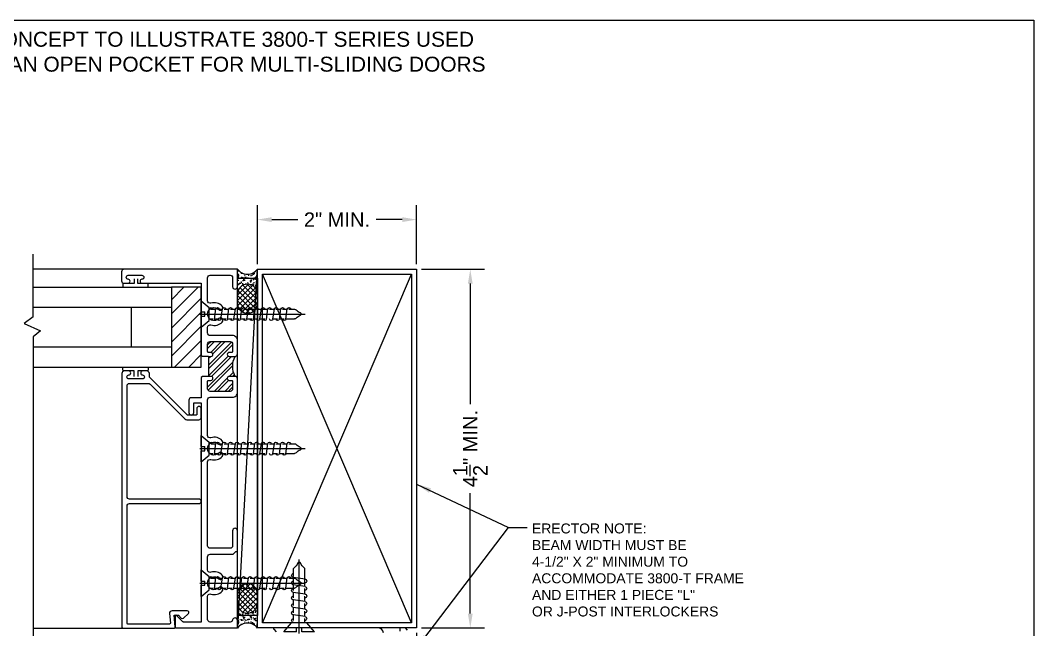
# Model space of a CAD drawing. Extents: x 9.5 to 30.5, y 30.9 to 44.4.
# Drawn here: x 17.77 to 30.48, y 36.71 to 44.35 of the extents above; entities that cross this region are included whole.
import ezdxf

# ---------------------------------------------------------------- set-up
doc = ezdxf.new("R2010")
doc.units = 0
doc.header["$MEASUREMENT"] = 0
doc.layers.get('0').update_dxf_attribs({"linetype": 'CONTINUOUS'})
doc.layers.get('DEFPOINTS').update_dxf_attribs({"linetype": 'CONTINUOUS'})
for name, color, linetype in [('DIM', 4, 'CONTINUOUS'), ('FRAME', 1, 'CONTINUOUS'), ('GASKET', 1, 'CONTINUOUS'), ('GLASS', 5, 'CONTINUOUS'), ('HATCH', 7, 'CONTINUOUS'), ('HATCH1', 4, 'CONTINUOUS'), ('MISC', 9, 'CONTINUOUS'), ('SEAL', 7, 'CONTINUOUS'), ('SEALANT', 1, 'CONTINUOUS'), ('SETTING BLOCKS', 4, 'CONTINUOUS'), ('TEXT', 7, 'CONTINUOUS'), ('WALL CONDITION', 7, 'CONTINUOUS')]:
    doc.layers.add(name, color=color, linetype=linetype)
doc.layers.add('NO PRINT', color=40, linetype='CONTINUOUS', plot=False)
doc.styles.add('ARCH', font='archstyl.shx')
doc.styles.get("Standard").update_dxf_attribs({"font": 'arial.ttf'})
doc.dimstyles.new('ARROW', dxfattribs={"dimtxt": 0.125, "dimasz": 0.1875, "dimexe": 0.125, "dimexo": 0.125, "dimgap": 0.0625, "dimtad": 0, "dimtih": 1, "dimtoh": 1, "dimdec": 4, "dimzin": 11, "dimdsep": 46, "dimlunit": 5, "dimtxsty": 'ARCH', "dimcen": 0.09375, "dimclrd": 256, "dimclre": 256, "dimclrt": 256, "dimadec": 4, "dimazin": 0, "dimtfac": 1, "dimtdec": 4, "dimtmove": 2, "dimatfit": 3, "dimfxl": 0, "dimtolj": 1, "dimtzin": 0, "dimarcsym": 0})
doc.dimstyles.new('FULL SCALE', dxfattribs={"dimtxt": 0.18, "dimasz": 0.18, "dimexe": 0.18, "dimexo": 0.0625, "dimgap": 0.09, "dimtad": 0, "dimdec": 4, "dimzin": 0, "dimdsep": 46, "dimlunit": 4, "dimtxsty": 'Standard', "dimcen": 0.09, "dimadec": 0, "dimazin": 0, "dimtfac": 1, "dimtdec": 4, "dimtofl": 0, "dimtmove": 0, "dimatfit": 3, "dimfxl": 0, "dimtolj": 1, "dimtzin": 0, "dimarcsym": 0})

# ---------------------------------------------------------------- blocks, each defined once
blk = doc.blocks.new('3805 BLOCK FRAME')
h = blk.add_hatch()
h.set_pattern_fill('ANSI32', color=256, scale=0.25, style=0)
h.set_pattern_definition([(45, (-4.16348, -5.189), (-0.0662913, 0.0662913), []), (45, (-4.11928, -5.189), (-0.0662913, 0.0662913), [])])
h.paths.add_polyline_path([(-0.819, 1.361, 0.414214), (-0.85, 1.392), (-0.946, 1.392, 0.414214), (-0.956, 1.382), (-0.956, 1.351, -0.414214), (-0.98, 1.326, -0.414214), (-1.005, 1.351), (-1.005, 1.423, -0.235384), (-1.256, 1.423), (-1.256, 1.351, -0.414214), (-1.282, 1.326, -0.414214), (-1.306, 1.351), (-1.306, 1.382, 0.414214), (-1.316, 1.392), (-1.413, 1.392, 0.414214), (-1.444, 1.361), (-1.444, 1.111, 0.414214), (-1.413, 1.08), (-1.316, 1.08, 0.414214), (-1.306, 1.09), (-1.306, 1.121, -0.414214), (-1.282, 1.146, -0.414214), (-1.256, 1.121), (-1.256, 1.09), (-1.005, 1.09), (-1.005, 1.121, -0.414214), (-0.98, 1.146, -0.414214), (-0.956, 1.121), (-0.956, 1.09, 0.414214), (-0.946, 1.08), (-0.85, 1.08, 0.414214), (-0.819, 1.111)])
for q in [(-1.256, 1.09), (-1.005, 1.015)]:
    blk.add_line((-1.005, 1.09), q)
blk.add_lwpolyline([(-3.452, 1.454), (-3.193, 1.454, -0.414214), (-3.162, 1.423, -0.414214), (-3.193, 1.392), (-3.381, 1.392, 0.414214), (-3.412, 1.361), (-3.412, 1.111, 0.414214), (-3.381, 1.08), (-2.329, 1.08, 0.5024), (-2.299, 1.12, -0.280293), (-2.262, 1.264, -0.498955), (-2.213, 1.256, -0.334263), (-2.219, 1.219, 2.470836), (-2.106, 1.219, -0.334263), (-2.112, 1.256, -0.498955), (-2.063, 1.264, -0.280293), (-2.026, 1.12, 0.5024), (-1.996, 1.08), (-1.549, 1.08, 0.414214), (-1.518, 1.111), (-1.518, 1.392, -0.414214), (-1.456, 1.454), (-1.287, 1.454, -0.414214), (-1.256, 1.423), (-1.256, 1.351, -0.414214), (-1.282, 1.326, -0.414214), (-1.306, 1.351), (-1.306, 1.382, 0.414214), (-1.316, 1.392), (-1.413, 1.392, 0.414214), (-1.444, 1.361), (-1.444, 1.111, 0.414214), (-1.413, 1.08), (-1.316, 1.08, 0.414214), (-1.306, 1.09), (-1.306, 1.121, -0.414214), (-1.282, 1.146, -0.414214), (-1.256, 1.121), (-1.256, 1.09), (-1.256, 1.015), (-1.271, 1), (-1.524, 1), (-1.524, 0.875, -0.414214), (-1.556, 0.844), (-1.711, 0.844, -0.414214), (-1.742, 0.875, -0.414214), (-1.711, 0.906), (-1.586, 0.906), (-1.586, 1), (-4.338, 1), (-4.338, 0.776, 0.198912), (-4.335, 0.769), (-4.255, 0.69, -0.668179), (-4.263, 0.673), (-4.403, 0.673, -0.414214), (-4.412, 0.683), (-4.412, 1.444, -0.414214), (-4.403, 1.454), (-4.319, 1.454, -0.414214), (-4.287, 1.423, -0.358249), (-4.312, 1.393, 0.358249), (-4.338, 1.362), (-4.338, 1.111, 0.414214), (-4.306, 1.08), (-4.017, 1.08, 0.5024), (-3.987, 1.12, -0.280293), (-3.95, 1.264, -0.498955), (-3.901, 1.256), (-3.901, 1.256, -0.334263), (-3.907, 1.219, 2.470836), (-3.794, 1.219, -0.334263), (-3.8, 1.256), (-3.8, 1.256, -0.498955), (-3.751, 1.264, -0.280293), (-3.714, 1.12, 0.5024), (-3.684, 1.08), (-3.518, 1.08, 0.414214), (-3.487, 1.111), (-3.487, 1.399), (-3.452, 1.434)], format="xyb", close=True)
blk.add_lwpolyline([(-1.005, 1.09), (-1.005, 1.121, -0.414214), (-0.98, 1.146, -0.414214), (-0.956, 1.121), (-0.956, 1.09, 0.414214), (-0.946, 1.08), (-0.85, 1.08, 0.414214), (-0.819, 1.111), (-0.819, 1.361, 0.414214), (-0.85, 1.392), (-0.946, 1.392, 0.414214), (-0.956, 1.382), (-0.956, 1.351, -0.414214), (-0.98, 1.326), (-0.98, 1.326, -0.414214), (-1.005, 1.351), (-1.005, 1.423, -0.414214), (-0.975, 1.454), (-0.806, 1.454, -0.414214), (-0.744, 1.392), (-0.744, 1.111, 0.414214), (-0.712, 1.08), (-0.641, 1.08, 0.5024), (-0.611, 1.12, -0.280293), (-0.574, 1.264, -0.498955), (-0.525, 1.256), (-0.525, 1.256, -0.334263), (-0.531, 1.219, 2.470836), (-0.418, 1.219, -0.334263), (-0.424, 1.256, -0.498955), (-0.375, 1.264, -0.280293), (-0.338, 1.12, 0.5024), (-0.308, 1.08), (-0.018, 1.08, 0.414214), (0.013, 1.111), (0.013, 1.361, 0.414214), (-0.018, 1.392), (-0.131, 1.392, -0.414214), (-0.162, 1.423, -0.414214), (-0.131, 1.454), (0.088, 1.454), (0.088, 0.031, -0.414214), (0.056, 0), (-0.056, 0, -0.414214), (-0.087, 0.031), (-0.087, 0.083, -0.414214), (-0.062, 0.107), (-0.062, 0.107, -0.399638), (-0.038, 0.084, 0.399638), (-0.013, 0.06), (-0.013, 0.06, 0.414214), (0.013, 0.085), (0.013, 0.255, 0.414214), (-0.013, 0.28), (-0.013, 0.28, 0.399638), (-0.038, 0.256, -0.399638), (-0.062, 0.232, -0.414214), (-0.087, 0.257), (-0.087, 0.309), (-0.087, 1), (-0.99, 1), (-1.005, 1.015)], format="xyb")
blk.add_arc((-1.131, 1.675), 0.281, 243.5092, 296.4908)
blk = doc.blocks.new('Flat_HD_#8x1p25')
at = {"linetype": 'Continuous'}
for p, q in [((5.13, 5.466), (5.062, 5.466)), ((5.169, 5.341), (5.151, 5.47)), ((5.211, 5.466), (5.151, 5.466)), ((5.251, 5.341), (5.232, 5.47)), ((5.293, 5.466), (5.232, 5.466)), ((5.332, 5.341), (5.313, 5.47)), ((5.374, 5.466), (5.314, 5.466)), ((5.413, 5.341), (5.395, 5.47)), ((5.455, 5.466), (5.395, 5.466)), ((5.495, 5.341), (5.476, 5.47)), ((5.537, 5.466), (5.476, 5.466)), ((5.576, 5.341), (5.557, 5.47)), ((5.618, 5.466), (5.558, 5.466)), ((5.658, 5.341), (5.639, 5.47)), ((5.699, 5.466), (5.639, 5.466)), ((5.739, 5.341), (5.72, 5.47)), ((5.781, 5.466), (5.72, 5.466)), ((5.82, 5.341), (5.802, 5.47)), ((5.862, 5.466), (5.802, 5.466)), ((5.902, 5.341), (5.883, 5.47)), ((5.943, 5.466), (5.883, 5.466)), ((5.983, 5.341), (5.964, 5.47)), ((6.025, 5.466), (5.965, 5.466)), ((6.064, 5.341), (6.046, 5.47)), ((6.106, 5.466), (6.046, 5.466)), ((6.13, 5.449), (6.127, 5.47)), ((6.13, 5.466), (6.127, 5.466)), ((4.98, 5.411), (4.98, 5.399)), ((5.169, 5.344), (5.062, 5.344)), ((5.25, 5.344), (5.19, 5.344)), ((5.332, 5.344), (5.272, 5.344)), ((5.494, 5.344), (5.434, 5.344)), ((5.576, 5.344), (5.516, 5.344)), ((5.657, 5.344), (5.597, 5.344)), ((5.738, 5.344), (5.678, 5.344)), ((5.82, 5.344), (5.76, 5.344)), ((5.901, 5.344), (5.841, 5.344)), ((5.982, 5.344), (5.922, 5.344)), ((6.064, 5.344), (6.004, 5.344)), ((6.13, 5.344), (6.085, 5.344))]:
    blk.add_line(p, q, dxfattribs=at)
for p, q in [((6.23, 5.571), (6.13, 5.487)), ((6.13, 5.323), (6.13, 5.487)), ((6.23, 5.432), (6.23, 5.571)), ((6.247, 5.405), (4.926, 5.405)), ((6.185, 5.378), (6.185, 5.432)), ((6.23, 5.432), (6.185, 5.432)), ((6.23, 5.378), (6.185, 5.378)), ((6.23, 5.239), (6.23, 5.378)), ((6.23, 5.239), (6.13, 5.323))]:
    blk.add_line(p, q)
for centre, radius, start, end in [((5.062, 5.436), 0.03, 90, 138.8501), ((5.13, 5.466), 0.0211, 0, 180), ((5.13, 5.466), 0.0211, 0, 180), ((5.211, 5.466), 0.0211, 0, 180), ((5.293, 5.466), 0.0211, 0, 180), ((5.293, 5.466), 0.0211, 0, 180), ((5.374, 5.466), 0.0211, 0, 180), ((5.374, 5.466), 0.0211, 0, 180), ((5.455, 5.466), 0.0211, 0, 180), ((5.537, 5.466), 0.0211, 0, 180), ((5.537, 5.466), 0.0211, 0, 180), ((5.618, 5.466), 0.0211, 0, 180), ((5.618, 5.466), 0.0211, 0, 180), ((5.699, 5.466), 0.0211, 0, 180), ((5.781, 5.466), 0.0211, 0, 180), ((5.862, 5.466), 0.0211, 0, 180), ((5.862, 5.466), 0.0211, 0, 180), ((5.943, 5.466), 0.0211, 0, 180), ((6.025, 5.466), 0.0211, 0, 180), ((6.025, 5.466), 0.0211, 0, 180), ((6.106, 5.466), 0.0211, 0, 180), ((6.106, 5.466), 0.0211, 0, 180), ((4.988, 5.411), 0.00861, 101.7651, 180), ((4.988, 5.399), 0.00861, 180, 258.2349), ((4.94, 5.542), 0.131, 290.7051, 318.8501), ((4.94, 5.268), 0.131, 41.1499, 69.2949), ((5.062, 5.374), 0.03, 221.1499, 270), ((5.19, 5.344), 0.0211, 180, 0), ((5.272, 5.344), 0.0211, 180, 0), ((5.353, 5.344), 0.0211, 180, 0), ((5.434, 5.344), 0.0211, 180, 0), ((5.516, 5.344), 0.0211, 180, 0), ((5.597, 5.344), 0.0211, 180, 0), ((5.678, 5.344), 0.0211, 180, 0), ((5.76, 5.344), 0.0211, 180, 0), ((5.841, 5.344), 0.0211, 180, 0), ((5.922, 5.344), 0.0211, 180, 0), ((6.004, 5.344), 0.0211, 180, 0), ((6.085, 5.344), 0.0211, 180, 0)]:
    blk.add_arc(centre, radius, start, end, dxfattribs=at)
blk = doc.blocks.new('3801 1 INCH GLASS STOP')
blk.add_lwpolyline([(2.741, 0.327, -0.414214), (2.769, 0.299, -0.414214), (2.741, 0.271), (2.669, 0.271, 0.414214), (2.659, 0.261), (2.659, 0.167, 0.198912), (2.668, 0.145), (3.128, -0.315, 0.198912), (3.15, -0.324), (3.183, -0.324, -0.414214), (3.214, -0.355), (3.214, -0.408, -0.414214), (3.189, -0.433, -0.399638), (3.164, -0.41, 0.400364), (3.139, -0.386, 0.414214), (3.114, -0.411), (3.114, -0.581, 0.414214), (3.139, -0.606), (3.139, -0.606, 0.399638), (3.164, -0.582, -0.399638), (3.189, -0.558, -0.414214), (3.214, -0.583), (3.214, -0.637, -0.414214), (3.183, -0.668), (-0.001, -0.668, -0.414214), (-0.011, -0.658), (-0.011, -0.01, -0.440011), (0, 0), (0.149, -0.013), (0.149, 0.04), (0.115, 0.074, -0.395486), (0.114, 0.102), (0.17, 0.165, -0.691708), (0.205, 0.152), (0.205, -0.04, -0.440011), (0.171, -0.071), (0.05, -0.061, 0.440011), (0.039, -0.071), (0.039, -0.593, 0.414214), (0.049, -0.603), (1.52, -0.603, 0.414214), (1.551, -0.572), (1.551, 0.299, -0.414214), (1.579, 0.327, -0.414214), (1.607, 0.299), (1.607, -0.572, 0.414214), (1.638, -0.603), (3.027, -0.603, 0.414214), (3.058, -0.572), (3.058, -0.337, 0.198912), (3.049, -0.315), (2.612, 0.122, -0.198912), (2.603, 0.144), (2.603, 0.296, -0.414214), (2.634, 0.327)], format="xyb", close=True)
blk = doc.blocks.new('*D22')
at = {"color": 0, "lineweight": -2}
for p, q in [((22.8, 41.23), (23.592, 41.23)), ((23.412, 41.05), (23.412, 39.538)), ((23.412, 36.91), (23.412, 38.422)), ((22.8, 36.73), (23.592, 36.73))]:
    blk.add_line(p, q, dxfattribs=at)
at = {"color": 0}
for points in [[(23.382, 41.05), (23.442, 41.05), (23.412, 41.23)], [(23.382, 36.91), (23.442, 36.91), (23.412, 36.73)]]:
    blk.add_solid(points, dxfattribs=at)
at = {"layer": 'DEFPOINTS', "color": 0}
for p in [(22.738, 41.23), (22.738, 36.73), (23.412, 36.73)]:
    blk.add_point(p, dxfattribs=at)
at = {"color": 0, "insert": (23.412, 38.98), "char_height": 0.18, "attachment_point": 5, "rotation": 90}
blk.add_mtext('\\A1;4{\\H1.000000x;\\S1/2;}" MIN.', dxfattribs=at)
blk = doc.blocks.new('*D44')
at = {"color": 0, "lineweight": -2}
for p, q in [((20.743, 41.292), (20.743, 42.033)), ((22.738, 41.292), (22.738, 42.033)), ((20.923, 41.853), (21.25, 41.853)), ((22.558, 41.853), (22.23, 41.853))]:
    blk.add_line(p, q, dxfattribs=at)
at = {"color": 0}
for points in [[(20.923, 41.883), (20.923, 41.823), (20.743, 41.853)], [(22.558, 41.883), (22.558, 41.823), (22.738, 41.853)]]:
    blk.add_solid(points, dxfattribs=at)
at = {"layer": 'DEFPOINTS', "color": 0}
for p in [(20.743, 41.853), (20.743, 41.23), (22.738, 41.23)]:
    blk.add_point(p, dxfattribs=at)
at = {"color": 0, "insert": (21.74, 41.853), "char_height": 0.18, "attachment_point": 5}
blk.add_mtext('\\A1;2" MIN.', dxfattribs=at)
blk = doc.blocks.new('A$C078B526A')
for p, q in [((0, 0.909), (0.097, 0.793)), ((0.161, 0.909), (0, 0.909)), ((0.161, 0.909), (0.161, 0.857)), ((0.192, 0.929), (0.192, 0)), ((0.224, 0.909), (0.224, 0.857)), ((0.385, 0.909), (0.224, 0.909)), ((0.385, 0.909), (0.288, 0.793)), ((0.288, 0.793), (0.097, 0.793)), ((0.224, 0.857), (0.161, 0.857))]:
    blk.add_line(p, q)
at = {"linetype": 'Continuous'}
for p, q in [((0.142, 0.793), (0.118, 0.79)), ((0.122, 0.793), (0.122, 0.79)), ((0.122, 0.766), (0.122, 0.696)), ((0.263, 0.793), (0.263, 0.741)), ((0.267, 0.717), (0.118, 0.695)), ((0.122, 0.671), (0.122, 0.601)), ((0.263, 0.716), (0.263, 0.647)), ((0.267, 0.623), (0.118, 0.601)), ((0.267, 0.528), (0.118, 0.507)), ((0.122, 0.577), (0.122, 0.507)), ((0.263, 0.622), (0.263, 0.553)), ((0.263, 0.528), (0.263, 0.458)), ((0.267, 0.434), (0.118, 0.412)), ((0.122, 0.483), (0.122, 0.413)), ((0.122, 0.388), (0.122, 0.319)), ((0.263, 0.433), (0.263, 0.364)), ((0.267, 0.34), (0.118, 0.318)), ((0.122, 0.307), (0.122, 0.237)), ((0.263, 0.339), (0.263, 0.237)), ((0.267, 0.246), (0.118, 0.224)), ((0.122, 0.213), (0.122, 0.112)), ((0.263, 0.245), (0.263, 0.112)), ((0.186, 0.034), (0.199, 0.034))]:
    blk.add_line(p, q, dxfattribs=at)
for centre, radius, start, end in [((0.122, 0.766), 0.0244, 90, 270), ((0.122, 0.766), 0.0244, 90, 270), ((0.263, 0.741), 0.0244, 270, 90), ((0.122, 0.671), 0.0244, 90, 270), ((0.122, 0.671), 0.0244, 90, 270), ((0.263, 0.647), 0.0244, 270, 90), ((0.122, 0.577), 0.0244, 90, 270), ((0.263, 0.553), 0.0244, 270, 90), ((0.122, 0.483), 0.0244, 90, 270), ((0.122, 0.483), 0.0244, 90, 270), ((0.122, 0.388), 0.0244, 90, 270), ((0.263, 0.458), 0.0244, 270, 90), ((0.263, 0.364), 0.0244, 270, 90), ((0.122, 0.294), 0.0244, 90, 270), ((0.263, 0.27), 0.0244, 270, 90), ((0.122, 0.2), 0.0244, 90, 270), ((0.034, -0.012), 0.152, 20.7051, 54.5638), ((0.186, 0.044), 0.00998, 191.7651, 270), ((0.199, 0.044), 0.00998, 270, 348.2349), ((0.351, -0.012), 0.152, 125.4362, 159.2949)]:
    blk.add_arc(centre, radius, start, end, dxfattribs=at)
blk = doc.blocks.new('*D51')
at = {"color": 0, "lineweight": -2}
for p, q in [((22.738, 36.667), (22.738, 33.343)), ((29.42, 34.446), (29.42, 33.343)), ((22.918, 33.523), (24.763, 33.523)), ((29.24, 33.523), (27.395, 33.523))]:
    blk.add_line(p, q, dxfattribs=at)
at = {"color": 0}
for points in [[(22.918, 33.553), (22.918, 33.493), (22.738, 33.523)], [(29.24, 33.553), (29.24, 33.493), (29.42, 33.523)]]:
    blk.add_solid(points, dxfattribs=at)
at = {"layer": 'DEFPOINTS', "color": 0}
for p in [(22.738, 36.73), (29.42, 34.508), (29.42, 33.523)]:
    blk.add_point(p, dxfattribs=at)
at = {"color": 0, "insert": (26.079, 33.523), "char_height": 0.18, "attachment_point": 5}
blk.add_mtext('\\A1;DAYLIGHT OPENING', dxfattribs=at)
blk = doc.blocks.new('*D54')
at = {"color": 0, "lineweight": -2}
for p, q in [((22.738, 36.667), (22.738, 33.343)), ((11.471, 34.446), (11.471, 33.343)), ((11.651, 33.523), (14.249, 33.523)), ((22.558, 33.523), (19.96, 33.523))]:
    blk.add_line(p, q, dxfattribs=at)
at = {"color": 0}
for points in [[(11.651, 33.553), (11.651, 33.493), (11.471, 33.523)], [(22.558, 33.553), (22.558, 33.493), (22.738, 33.523)]]:
    blk.add_solid(points, dxfattribs=at)
at = {"layer": 'DEFPOINTS', "color": 0}
for p in [(22.738, 36.73), (11.471, 34.508), (11.471, 33.523)]:
    blk.add_point(p, dxfattribs=at)
at = {"color": 0, "insert": (17.104, 33.523), "char_height": 0.18, "attachment_point": 5}
blk.add_mtext('\\A1;OPEN POCKET (DETERMINED BY CUSTOMER\\PSUPPLIED DAYLIGHT OPENING )', dxfattribs=at)

msp = doc.modelspace()

# ---------------------------------------------------------------- hatches: boundary and pattern name
at = {"layer": 'DIM', "linetype": 'Continuous'}
h = msp.add_hatch(dxfattribs=at)
h.set_pattern_fill('AR-SAND', color=256, scale=0.03, style=0)
h.set_pattern_definition([(322.5, (23.60598, 88.962947), (-0.0018898, -0.057804713), [0, -0.0456, 0, -0.051, 0, -0.04875]), (352.5, (23.60598, 88.96295), (0.0530933, -0.08466438), [0, -0.0246, 0, -0.0411, 0, -0.01575]), (32.5, (23.56908, 88.962947), (0.093424256, -0.00016977), [0, -0.015, 0, -0.054, 0, -0.0705]), (42.5, (23.56908, 88.96295), (0.0901838, -0.02633027), [0, -0.0075, 0, -0.0354, 0, -0.0405])])
h.paths.add_polyline_path([(20.49265, 40.91775), (20.49265, 41.22975, 0.496), (20.74265, 41.22975), (20.74265, 40.91775, 1)])
h = msp.add_hatch(dxfattribs=at)
h.set_pattern_fill('AR-SAND', color=256, scale=0.03, style=0)
h.set_pattern_definition([(37.5, (23.60598, -11.004157), (-0.0018898, 0.057804713), [0, -0.0456, 0, -0.051, 0, -0.04875]), (7.5, (23.60598, -11.00416), (0.0530933, 0.08466438), [0, -0.0246, 0, -0.0411, 0, -0.01575]), (327.5, (23.56908, -11.004157), (0.093424256, 0.00016977), [0, -0.015, 0, -0.054, 0, -0.0705]), (317.5, (23.56908, -11.00416), (0.0901838, 0.02633027), [0, -0.0075, 0, -0.0354, 0, -0.0405])])
h.paths.add_polyline_path([(20.49265, 37.04104), (20.49265, 36.72904, -0.496), (20.74265, 36.72904), (20.74265, 37.04104, -1)])
at = {"layer": 'HATCH1', "linetype": 'Continuous'}
h = msp.add_hatch(dxfattribs=at)
h.set_pattern_fill('ANSI37', color=256, scale=0.375, angle=90, style=0)
h.set_pattern_definition([(225, (23.60598, 88.962947), (-0.03314563, 0.03314563), []), (135, (23.60598, 88.962947), (0.03314563, 0.03314563), [])])
edge = h.paths.add_edge_path()
edge.add_arc((20.61765, 40.91775), 0.125, 360, 540)
edge.add_line((20.49265, 40.91775), (20.49265, 40.80081))
edge.add_arc((20.61765, 40.80081), 0.125, 540, 720)
edge.add_line((20.74265, 40.80081), (20.74265, 40.91775))
h = msp.add_hatch(dxfattribs=at)
h.set_pattern_fill('ANSI37', color=256, scale=0.375, angle=90, style=0)
h.set_pattern_definition([(135, (23.60598, -11.004157), (-0.03314563, -0.03314563), []), (225, (23.60598, -11.004157), (0.03314563, -0.03314563), [])])
edge = h.paths.add_edge_path()
edge.add_arc((20.61765, 37.04104), 0.125, 180, 360, ccw=False)
edge.add_line((20.49265, 37.04104), (20.49265, 37.15798))
edge.add_arc((20.61765, 37.15798), 0.125, 0, 180, ccw=False)
edge.add_line((20.74265, 37.15798), (20.74265, 37.04104))
at = {"layer": 'SETTING BLOCKS'}
h = msp.add_hatch(dxfattribs=at)
h.set_pattern_fill('ANSI31', color=256, angle=90, style=0)
h.set_pattern_definition([(45, (-12.5537, 31.60998), (0.08838835, -0.08838835), [])])
h.paths.add_polyline_path([(19.66353, 40.00348), (20.03853, 40.00348), (20.03853, 41.00348), (19.66353, 41.00348)])

# ---------------------------------------------------------------- linework, layer by layer
for points in [[(22.32165, 36.6697, 0.41421356), (22.26165, 36.7297), (20.9538, 36.7297, 0.66817864), (20.94673, 36.71263), (20.97673, 36.68263, 0.19891237)], [(22.62543, 36.70287), (22.5986, 36.7297), (22.53789, 36.7297, 0.41421356), (22.52789, 36.7197), (22.52789, 36.6897, 0.41421356)]]:
    msp.add_lwpolyline(points, format="xyb")
at = {"layer": 'FRAME'}
msp.add_line((20.74265, 36.7297), (20.74265, 36.88545), dxfattribs=at)
at = {"layer": 'GASKET'}
msp.add_line((20.73657, 41.199), (20.49294, 36.72943), dxfattribs=at)
msp.add_lwpolyline([(20.74265, 36.88549), (20.49253, 36.88549), (20.49253, 41.12025), (20.74265, 41.12025)], close=True, dxfattribs=at)
at = {"layer": 'GLASS'}
for p, q in [((17.93072, 41.00348), (19.66354, 41.00348)), ((19.66354, 41.00348), (19.66354, 40.00348)), ((17.93072, 40.75548), (19.66354, 40.75548)), ((19.16354, 40.25248), (19.16354, 40.75548)), ((19.66354, 40.25248), (17.93072, 40.25248)), ((17.93072, 40.00348), (19.66354, 40.00348))]:
    msp.add_line(p, q, dxfattribs=at)
at = {"layer": 'HATCH'}
for p, q in [((20.80515, 36.79221), (22.67515, 41.1675)), ((22.67515, 36.79219), (20.80515, 41.1675))]:
    msp.add_line(p, q, dxfattribs=at)
at = {"layer": 'HATCH1'}
msp.add_line((20.4828, 36.7297), (20.4928, 36.7297), dxfattribs=at)
at = {"layer": 'MISC'}
for p, q in [((17.93072, 40.63225), (17.93072, 41.41877)), ((20.49265, 36.72731), (20.49253, 41.22975)), ((17.93072, 40.63225), (17.81649, 40.54798)), ((17.81649, 40.54798), (18.02037, 40.45652)), ((18.02037, 40.45652), (17.93072, 40.38225)), ((17.93072, 40.38225), (17.93072, 35.53141))]:
    msp.add_line(p, q, dxfattribs=at)
at = {"layer": 'NO PRINT'}
msp.add_lwpolyline([(30.47769, 30.85399), (9.47769, 30.85399), (9.47769, 44.35399), (30.47769, 44.35399)], close=True, dxfattribs=at)
at = {"layer": 'SEAL', "linetype": 'Continuous'}
for points in [[(19.19882, 41.10922), (19.19882, 41.05101), (19.06531, 41.05101, 0.41421356), (19.05531, 41.04101), (19.05531, 41.01348, 0.41421356), (19.06531, 41.00348), (19.36127, 41.00348, 0.41421356), (19.37127, 41.01348), (19.37127, 41.04101, 0.41421356), (19.36127, 41.05101), (19.24168, 41.05101), (19.24168, 41.10922)], [(19.19882, 39.88498), (19.19882, 39.95594), (19.06531, 39.95594, -0.41421356), (19.05531, 39.96594), (19.05531, 39.99348, -0.41421356), (19.06531, 40.00348), (19.36127, 40.00348, -0.41421356), (19.37127, 39.99348), (19.37127, 39.96594, -0.41421356), (19.36127, 39.95594), (19.24168, 39.95594), (19.24168, 39.88498)]]:
    msp.add_lwpolyline(points, format="xyb", dxfattribs=at)
at = {"layer": 'SEALANT'}
for centre, radius, start, end in [((20.61765, 41.32595), 0.15701, 217.237177, 322.762823), ((20.61765, 40.91775), 0.125, 360, 180), ((20.61765, 40.80081), 0.125, 180, 0), ((20.61765, 37.15798), 0.125, 0, 180), ((20.61765, 37.04104), 0.125, 180, 0), ((20.61765, 36.63403), 0.15701, 37.237177, 142.762823)]:
    msp.add_arc(centre, radius, start, end, dxfattribs=at)
at = {"layer": 'SETTING BLOCKS'}
msp.add_lwpolyline([(19.66353, 40.00348), (20.03853, 40.00348), (20.03853, 41.00348), (19.66353, 41.00348)], close=True, dxfattribs=at)
at = {"layer": 'TEXT'}
for p, q in [((19.06953, 41.22975), (17.93072, 41.22975)), ((17.93072, 36.72888), (19.05357, 36.72888))]:
    msp.add_line(p, q, dxfattribs=at)
at = {"layer": 'WALL CONDITION'}
for points in [[(20.74265, 36.7297), (20.74265, 41.23), (22.73765, 41.23), (22.73765, 36.7297)], [(20.80515, 36.79221), (20.80515, 41.1675), (22.67515, 41.1675), (22.67515, 36.79219)]]:
    msp.add_lwpolyline(points, close=True, dxfattribs=at)

# ---------------------------------------------------------------- block references
at = {"xscale": -1}
for p in [(26.26841, 35.26267), (26.26841, 33.57467), (26.26841, 31.88667)]:
    msp.add_blockref('Flat_HD_#8x1p25', p, dxfattribs=at)
at = {"xscale": -1, "rotation": 180}
msp.add_blockref('A$C078B526A', (21.07363, 37.5888), dxfattribs=at)
at = {"layer": 'FRAME', "xscale": -1, "rotation": 270}
for name, p in [('3805 BLOCK FRAME', (19.03853, 41.14225)), ('3801 1 INCH GLASS STOP', (19.71153, 36.73975))]:
    msp.add_blockref(name, p, dxfattribs=at)

# ---------------------------------------------------------------- texts
at = {"layer": 'TEXT', "insert": (20.40207, 43.95792), "char_height": 0.1875, "width": 7.2960164, "attachment_point": 5}
msp.add_mtext('CONCEPT TO ILLUSTRATE 3800-T SERIES USED\\PAS AN OPEN POCKET FOR MULTI-SLIDING DOORS', dxfattribs=at)
at = {"layer": 'TEXT', "insert": (24.18589, 36.87214), "char_height": 0.125, "attachment_point": 7, "style": 'ARCH'}
msp.add_mtext('{\\fArial|b0|i0|c0|p34;ERECTOR NOTE:\\PBEAM WIDTH MUST BE \\P4-1/2" X 2" MINIMUM TO\\PACCOMMODATE 3800-T FRAME\\PAND EITHER 1 PIECE "L"\\POR J-POST INTERLOCKERS}', dxfattribs=at)

# ---------------------------------------------------------------- dimensions: what is measured, and where the dimension line sits
for base, p1, p2, text, picture, middle in [((20.74265, 41.85281), (22.73765, 41.23), (20.74265, 41.23), '<> MIN.', '*D44', (21.74015, 41.85281)), ((11.47081, 33.52333), (22.73765, 36.7297), (11.47081, 34.50838), 'OPEN POCKET (DETERMINED BY CUSTOMER\\PSUPPLIED DAYLIGHT OPENING )', '*D54', (17.10423, 33.52333))]:
    dim = msp.add_linear_dim(base=base, p1=p1, p2=p2, text=text, dimstyle='FULL SCALE')
    dim.commit()
    dim.dimension.update_dxf_attribs({"geometry": picture, "text_midpoint": middle})
dim = msp.add_linear_dim(base=(23.41205, 36.72999), p1=(22.73765, 41.23), p2=(22.73765, 36.72999), angle=90, text='<> MIN.', dimstyle='FULL SCALE')
dim.commit()
dim.dimension.update_dxf_attribs({"geometry": '*D22', "text_midpoint": (23.41205, 38.98), "dimtype": 160})
dim = msp.add_linear_dim(base=(29.42023, 33.52333), p1=(22.73765, 36.7297), p2=(29.42023, 34.50838), text='DAYLIGHT OPENING', dimstyle='FULL SCALE')
dim.commit()
dim.dimension.update_dxf_attribs({"geometry": '*D51', "text_midpoint": (26.07894, 33.52333), "dimtype": 160})

# ---------------------------------------------------------------- leaders
at = {"layer": 'TEXT', "annotation_type": 0, "has_hookline": 1, "hookline_direction": 0, "text_width": 2.64913}
msp.add_leader([(22.73765, 38.53441), (23.88962, 37.98885), (24.12339, 37.98885)], dimstyle='ARROW', override={"dimgap": 0.0625, "dimtad": 0}, dxfattribs=at)
at = {"layer": 'TEXT'}
msp.add_leader([(22.73765, 36.4737), (23.88962, 37.98885), (24.12339, 37.98885)], dimstyle='ARROW', override={"dimgap": 0.0625, "dimtad": 0}, dxfattribs=at)

doc.saveas('drawing.dxf')
